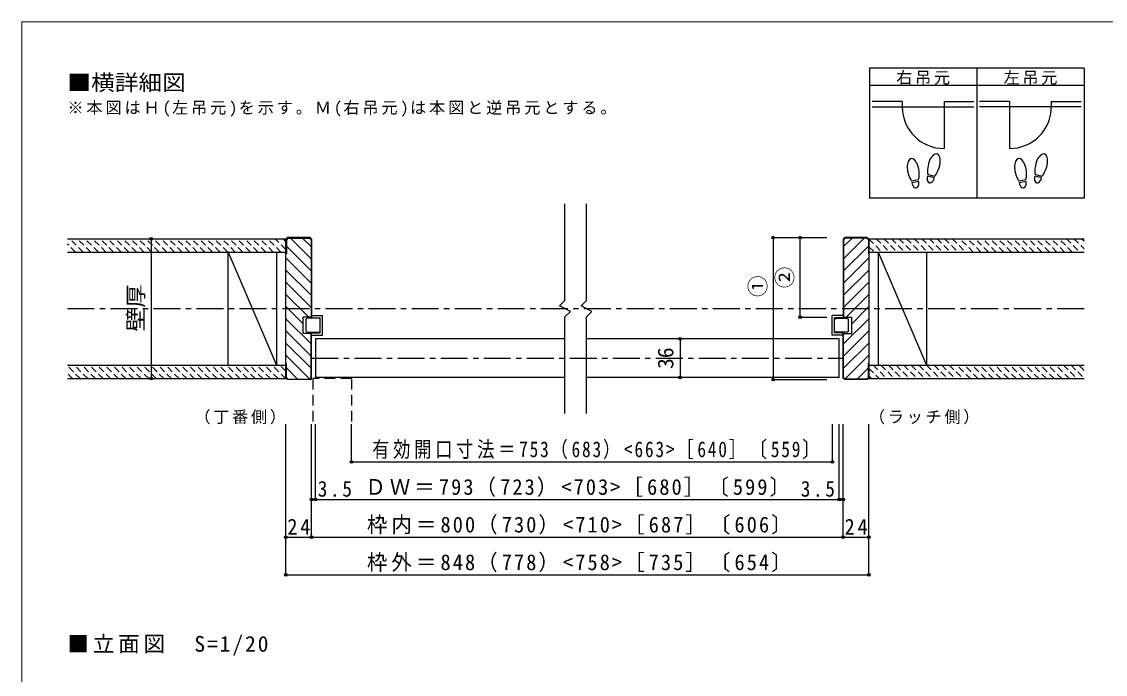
# Model space of a CAD drawing. Units: millimetres on the paper, with parts at other scales. Extents: x -197 to 198, y -138 to 137.
# Drawn here: x -197.2 to 4.3, y 15.7 to 137 of the extents above; entities that cross this region are included whole.
import ezdxf
from ezdxf.enums import TextEntityAlignment as Align

# ---------------------------------------------------------------- set-up
doc = ezdxf.new("R2010")
doc.units = ezdxf.units.MM
doc.header["$PDMODE"] = 32
doc.header["$PDSIZE"] = 0.5
for name, pattern in [('CHAIN1', [8, 5, -1, 1, -1]), ('DASHED1', [1.8, 1.2, -0.6]), ('DASHED2', [3, 2, -1])]:
    doc.linetypes.add(name, pattern=pattern)
for name, color, linetype in [('0-1_通り芯', 4, 'CHAIN1'), ('0-2_柱', 3, 'Continuous'), ('0-3_仕上げ', 2, 'Continuous'), ('0-4_枠', 3, 'Continuous'), ('0-6_扉', 6, 'Continuous'), ('0-8_吊元', 3, 'Continuous'), ('0-9_戸当り', 7, 'Continuous'), ('0-A_文字', 7, 'Continuous'), ('0-B_寸法', 7, 'Continuous'), ('0-C_ハッチ', 4, 'DASHED1')]:
    doc.layers.add(name, color=color, linetype=linetype)
doc.layers.add('F-0_補助線', color=7, linetype='Continuous', lineweight=18)
doc.styles.add('ＭＳ ゴシック', font='')
doc.styles.get('ＭＳ ゴシック').set_extended_font_data('MS Gothic')

msp = doc.modelspace()

# ---------------------------------------------------------------- linework, layer by layer
at = {"layer": '0-1_通り芯'}
for p, q in [((-188.667, 83.65), (0.331, 83.65)), ((-143.267, 74.45), (-44.469, 74.45))]:
    msp.add_line(p, q, dxfattribs=at)
at = {"layer": '0-2_柱'}
for p, q in [((-158.767, 73.15), (-158.767, 94.15)), ((-149.767, 94.15), (-149.767, 73.15)), ((-37.969, 94.15), (-37.969, 73.15)), ((-28.969, 94.15), (-28.969, 73.15))]:
    msp.add_line(p, q, dxfattribs=at)
at = {"layer": '0-2_柱', "color": 7}
for p, q in [((-158.767, 94.15), (-149.767, 73.15)), ((-37.969, 94.15), (-28.969, 73.15))]:
    msp.add_line(p, q, dxfattribs=at)
at = {"layer": '0-3_仕上げ'}
for p, q in [((-188.667, 96.65), (-148.067, 96.65)), ((-39.669, 96.65), (0.331, 96.65)), ((-39.669, 96.65), (-39.669, 96.55)), ((-188.667, 94.15), (-148.067, 94.15)), ((-39.669, 94.15), (0.331, 94.15)), ((-188.667, 73.15), (-148.067, 73.15)), ((-39.669, 73.15), (0.331, 73.15)), ((-39.669, 70.65), (-39.669, 70.75)), ((-39.669, 70.65), (0.331, 70.65))]:
    msp.add_line(p, q, dxfattribs=at)
msp.add_lwpolyline([(-188.667, 70.65), (-148.069, 70.65), (-148.067, 70.65), (-148.067, 70.75)], dxfattribs=at)
at = {"layer": '0-4_枠'}
for p, q in [((-148.067, 96.55), (-147.767, 96.85)), ((-147.667, 96.75), (-147.967, 96.45)), ((-143.567, 96.85), (-147.767, 96.85)), ((-147.667, 96.75), (-143.667, 96.75)), ((-143.367, 96.45), (-143.667, 96.75)), ((-143.267, 96.55), (-143.567, 96.85)), ((-44.169, 96.85), (-44.469, 96.55)), ((-44.369, 96.45), (-44.069, 96.75)), ((-39.969, 96.85), (-44.169, 96.85)), ((-40.069, 96.75), (-44.069, 96.75)), ((-40.069, 96.75), (-39.769, 96.45)), ((-39.669, 96.55), (-39.969, 96.85)), ((-148.067, 70.75), (-148.067, 96.65)), ((-143.367, 96.45), (-143.367, 82.05)), ((-143.267, 96.55), (-143.267, 82.05)), ((-44.469, 96.55), (-44.469, 82.05)), ((-44.369, 96.45), (-44.369, 82.05)), ((-39.769, 96.45), (-39.769, 93.85)), ((-39.669, 96.55), (-39.669, 70.75)), ((-39.769, 93.85), (-39.669, 93.85)), ((-144.867, 79.05), (-144.867, 82.05)), ((-143.267, 82.05), (-144.867, 82.05)), ((-44.469, 82.05), (-42.869, 82.05)), ((-42.869, 79.05), (-42.869, 82.05)), ((-143.267, 79.05), (-144.867, 79.05)), ((-143.367, 70.85), (-143.367, 79.05)), ((-143.267, 70.45), (-143.267, 79.05)), ((-44.469, 79.05), (-42.869, 79.05)), ((-44.469, 70.75), (-44.469, 79.05)), ((-44.369, 70.85), (-44.369, 79.05)), ((-147.967, 73.45), (-148.067, 73.45)), ((-147.967, 70.85), (-147.967, 73.45)), ((-147.767, 70.45), (-148.067, 70.75)), ((-147.667, 70.55), (-147.967, 70.85)), ((-147.667, 70.55), (-143.667, 70.55)), ((-143.667, 70.55), (-143.367, 70.85)), ((-143.267, 70.75), (-143.567, 70.45)), ((-44.169, 70.45), (-44.469, 70.75)), ((-44.069, 70.55), (-44.369, 70.85)), ((-40.069, 70.55), (-44.069, 70.55)), ((-40.069, 70.55), (-39.769, 70.85)), ((-39.669, 70.75), (-39.969, 70.45)), ((-143.267, 70.45), (-147.767, 70.45)), ((-39.969, 70.45), (-44.169, 70.45))]:
    msp.add_line(p, q, dxfattribs=at)
for points in [[(-147.967, 96.45), (-147.967, 93.85), (-148.067, 93.85)], [(-39.769, 70.85), (-39.769, 73.45), (-39.669, 73.45)]]:
    msp.add_lwpolyline(points, dxfattribs=at)
at = {"layer": '0-6_扉', "color": 2}
for p, q in [((-96.168, 85.15), (-96.168, 103.15)), ((-92.168, 85.15), (-92.168, 103.15)), ((-96.168, 64.15), (-96.168, 82.15)), ((-92.168, 64.15), (-92.168, 82.15))]:
    msp.add_line(p, q, dxfattribs=at)
at = {"layer": '0-6_扉'}
for p, q in [((-142.567, 78.05), (-142.567, 70.85)), ((-96.168, 78.05), (-142.567, 78.05)), ((-45.169, 78.05), (-92.168, 78.05)), ((-45.169, 70.85), (-45.169, 78.05)), ((-96.168, 70.85), (-142.567, 70.85)), ((-45.169, 70.85), (-92.168, 70.85))]:
    msp.add_line(p, q, dxfattribs=at)
at = {"layer": '0-6_扉', "linetype": 'DASHED2'}
for p, q in [((-135.867, 70.65), (-143.067, 70.65)), ((-143.067, 70.65), (-143.067, 62.15)), ((-135.867, 70.65), (-135.867, 62.15))]:
    msp.add_line(p, q, dxfattribs=at)
at = {"layer": '0-6_扉', "color": 2}
for points in [[(-96.168, 82.15), (-95.168, 83.15), (-97.168, 84.15), (-96.168, 85.15)], [(-92.168, 82.15), (-91.168, 83.15), (-93.168, 84.15), (-92.168, 85.15)]]:
    msp.add_lwpolyline(points, dxfattribs=at)
at = {"layer": '0-8_吊元', "color": 2}
for p, q in [((-33.479, 122.129), (-39.044, 122.129)), ((-39.044, 121.184), (-20.144, 121.184)), ((-33.479, 122.129), (-33.479, 121.184)), ((-25.709, 122.129), (-25.709, 113.414)), ((-25.709, 122.129), (-20.144, 122.129)), ((-13.529, 122.129), (-19.094, 122.129)), ((-0.194, 121.184), (-19.094, 121.184)), ((-13.529, 122.129), (-13.529, 113.414)), ((-5.759, 122.129), (-5.759, 121.184)), ((-5.759, 122.129), (-0.194, 122.129))]:
    msp.add_line(p, q, dxfattribs=at)
at = {"layer": '0-8_吊元'}
for p, q in [((-30.447, 107.59), (-31.744, 107.361)), ((-30.392, 107.28), (-31.689, 107.051)), ((-27.527, 107.939), (-28.799, 108.28)), ((-27.445, 108.244), (-28.717, 108.584)), ((-10.497, 107.59), (-11.794, 107.361)), ((-10.442, 107.28), (-11.739, 107.051)), ((-7.577, 107.939), (-8.849, 108.28)), ((-7.495, 108.244), (-8.767, 108.584))]:
    msp.add_line(p, q, dxfattribs=at)
at = {"layer": '0-8_吊元', "color": 2}
for centre, start, end in [((-25.709, 121.184), 180, 270), ((-13.529, 121.184), 270, 0)]:
    msp.add_arc(centre, 7.77, start, end, dxfattribs=at)
at = {"layer": '0-8_吊元'}
for centre, major_axis, ratio, start_param, end_param in [((-31.446, 109.465), (-0.367, 2.08), 0.5, 4.3405914, 8.2257792), ((-27.558, 110.365), (0.547, 2.04), 0.5, 4.3405914, 8.2257792), ((-11.496, 109.465), (-0.367, 2.08), 0.5, 4.3405914, 8.2257792), ((-7.608, 110.365), (0.547, 2.04), 0.5, 4.3405914, 8.2257792), ((-31.435, 109.405), (-0.444, 2.52), 0.4, 3.8403085, 4.432552), ((-27.574, 110.307), (0.662, 2.472), 0.4, 1.8506333, 2.4428768), ((-27.574, 110.307), (0.662, 2.472), 0.4, 3.8403085, 4.432552), ((-11.485, 109.405), (-0.444, 2.52), 0.4, 3.8403085, 4.432552), ((-7.624, 110.307), (0.662, 2.472), 0.4, 1.8506333, 2.4428768), ((-7.624, 110.307), (0.662, 2.472), 0.4, 3.8403085, 4.432552), ((-31.435, 109.405), (-0.444, 2.52), 0.4, 1.8506333, 2.4428768), ((-31.041, 107.165), (-0.191, 1.081), 0.6, 1.5707963, 4.712389), ((-28.163, 108.11), (0.284, 1.06), 0.6, 1.5707963, 4.712389), ((-11.485, 109.405), (-0.444, 2.52), 0.4, 1.8506333, 2.4428768), ((-11.091, 107.165), (-0.191, 1.081), 0.6, 1.5707963, 4.712389), ((-8.213, 108.11), (0.284, 1.06), 0.6, 1.5707963, 4.712389)]:
    msp.add_ellipse(centre, major_axis=major_axis, ratio=ratio, start_param=start_param, end_param=end_param, dxfattribs=at)
at = {"layer": '0-9_戸当り', "color": 4}
for p, q in [((-52.469, 82.05), (-52.469, 96.85)), ((-52.469, 96.85), (-47.469, 96.85)), ((-173.112, 96.65), (-173.112, 70.65)), ((-52.469, 82.05), (-47.469, 82.05))]:
    msp.add_line(p, q, dxfattribs=at)
at = {"layer": '0-9_戸当り'}
for p, q in [((-144.267, 81.65), (-144.067, 81.85)), ((-144.267, 79.45), (-144.267, 81.65)), ((-141.867, 81.85), (-144.067, 81.85)), ((-143.267, 82.35), (-143.267, 81.95)), ((-143.267, 82.35), (-141.267, 82.35)), ((-143.267, 81.95), (-141.667, 81.95)), ((-141.867, 81.85), (-141.667, 81.65)), ((-141.667, 79.15), (-141.667, 81.95)), ((-141.667, 79.45), (-141.667, 81.65)), ((-141.267, 78.75), (-141.267, 82.35)), ((-46.469, 78.75), (-46.469, 82.35)), ((-44.469, 82.35), (-46.469, 82.35)), ((-46.069, 79.15), (-46.069, 81.95)), ((-44.469, 81.95), (-46.069, 81.95)), ((-45.869, 81.85), (-46.069, 81.65)), ((-46.069, 79.45), (-46.069, 81.65)), ((-45.869, 81.85), (-43.669, 81.85)), ((-44.469, 82.35), (-44.469, 81.95)), ((-43.469, 81.65), (-43.669, 81.85)), ((-43.469, 79.45), (-43.469, 81.65)), ((-144.067, 79.25), (-144.267, 79.45)), ((-144.067, 79.25), (-141.867, 79.25)), ((-143.267, 78.75), (-141.267, 78.75)), ((-141.667, 79.45), (-141.867, 79.25)), ((-44.469, 78.75), (-46.469, 78.75)), ((-46.069, 79.45), (-45.869, 79.25)), ((-43.669, 79.25), (-45.869, 79.25)), ((-43.669, 79.25), (-43.469, 79.45))]:
    msp.add_line(p, q, dxfattribs=at)
for points in [[(-143.267, 78.75), (-143.267, 79.15), (-141.667, 79.15)], [(-44.469, 78.75), (-44.469, 79.15), (-46.069, 79.15)]]:
    msp.add_lwpolyline(points, dxfattribs=at)
for p in [(-173.112, 96.65), (-52.469, 96.85), (-52.469, 82.05), (-173.112, 70.65)]:
    msp.add_point(p, dxfattribs=at)
at = {"layer": '0-A_文字', "color": 3}
for p, q in [((0.331, 128.333), (-39.569, 128.333)), ((-39.569, 128.333), (-39.569, 104.183)), ((-19.619, 128.333), (-19.619, 104.183)), ((0.331, 128.333), (0.331, 104.183)), ((-39.569, 125.183), (0.331, 125.183)), ((0.331, 104.183), (-39.569, 104.183))]:
    msp.add_line(p, q, dxfattribs=at)
at = {"layer": '0-B_寸法', "color": 4}
for p, q in [((-57.469, 96.85), (-52.469, 96.85)), ((-57.469, 96.85), (-57.469, 70.45)), ((-74.754, 78.05), (-74.754, 70.85)), ((-57.469, 70.45), (-47.469, 70.45)), ((-148.067, 41.15), (-148.067, 62.15)), ((-143.267, 48.15), (-143.267, 62.15)), ((-143.267, 41.15), (-143.267, 62.15)), ((-142.567, 48.15), (-142.567, 62.15)), ((-135.867, 55.15), (-135.867, 62.15)), ((-45.169, 48.15), (-45.169, 62.15)), ((-44.469, 48.15), (-44.469, 62.15)), ((-44.469, 41.15), (-44.469, 62.15)), ((-39.669, 41.15), (-39.669, 62.15)), ((-143.267, 48.15), (-142.567, 48.15)), ((-142.567, 48.15), (-45.169, 48.15)), ((-45.169, 48.15), (-44.469, 48.15)), ((-148.067, 41.15), (-143.267, 41.15)), ((-148.067, 34.15), (-148.067, 41.15)), ((-143.267, 41.15), (-44.469, 41.15)), ((-44.469, 41.15), (-39.669, 41.15)), ((-39.669, 34.15), (-39.669, 41.15)), ((-148.067, 34.15), (-39.669, 34.15))]:
    msp.add_line(p, q, dxfattribs=at)
msp.add_lwpolyline([(-135.867, 55.15), (-46.467, 55.15), (-46.467, 62.15)], dxfattribs=at)
at = {"layer": '0-B_寸法'}
for p in [(-57.469, 96.85), (-74.754, 78.05), (-74.754, 70.85), (-57.469, 70.45), (-135.867, 55.15), (-46.467, 55.15), (-143.267, 48.15), (-142.567, 48.15), (-45.169, 48.15), (-44.469, 48.15), (-148.067, 41.15), (-143.267, 41.15), (-44.469, 41.15), (-39.669, 41.15), (-148.067, 34.15), (-39.669, 34.15)]:
    msp.add_point(p, dxfattribs=at)
at = {"layer": '0-C_ハッチ', "linetype": 'Continuous'}
for p, q in [((-147.196, 96.75), (-143.367, 92.921)), ((-144.933, 96.75), (-143.367, 95.183)), ((-40.54, 96.75), (-44.369, 92.921)), ((-42.803, 96.75), (-44.369, 95.183)), ((-147.967, 95.258), (-143.367, 90.658)), ((-39.769, 95.258), (-44.369, 90.658)), ((-148.067, 93.095), (-143.367, 88.395)), ((-39.669, 93.095), (-44.369, 88.395)), ((-148.067, 90.832), (-143.367, 86.132)), ((-39.669, 90.832), (-44.369, 86.132)), ((-148.067, 88.57), (-143.367, 83.87)), ((-39.669, 88.57), (-44.369, 83.87)), ((-148.067, 86.307), (-143.81, 82.05)), ((-39.669, 86.307), (-43.926, 82.05)), ((-148.067, 84.044), (-144.867, 80.844)), ((-39.669, 84.044), (-42.869, 80.844)), ((-148.067, 81.781), (-143.367, 77.081)), ((-39.669, 81.781), (-44.369, 77.081)), ((-148.067, 79.519), (-143.367, 74.819)), ((-39.669, 79.519), (-44.369, 74.819)), ((-148.067, 77.256), (-143.367, 72.556)), ((-39.669, 77.256), (-44.369, 72.556)), ((-148.067, 74.993), (-143.645, 70.572)), ((-39.669, 74.993), (-44.091, 70.572)), ((-147.967, 72.63), (-145.886, 70.55)), ((-39.669, 72.73), (-41.85, 70.55))]:
    msp.add_line(p, q, dxfattribs=at)
at = {"layer": '0-C_ハッチ'}
for p, q in [((-187.159, 94.15), (-188.667, 95.658)), ((-185.744, 94.15), (-188.244, 96.65)), ((-184.33, 94.15), (-186.83, 96.65)), ((-182.916, 94.15), (-185.416, 96.65)), ((-181.502, 94.15), (-184.002, 96.65)), ((-180.088, 94.15), (-182.588, 96.65)), ((-178.673, 94.15), (-181.173, 96.65)), ((-177.259, 94.15), (-179.759, 96.65)), ((-175.845, 94.15), (-178.345, 96.65)), ((-174.431, 94.15), (-176.931, 96.65)), ((-173.017, 94.15), (-175.517, 96.65)), ((-171.602, 94.15), (-174.102, 96.65)), ((-170.188, 94.15), (-172.688, 96.65)), ((-168.774, 94.15), (-171.274, 96.65)), ((-167.36, 94.15), (-169.86, 96.65)), ((-165.945, 94.15), (-168.445, 96.65)), ((-164.531, 94.15), (-166.7, 96.318)), ((-163.117, 94.15), (-165.617, 96.65)), ((-161.703, 94.15), (-164.203, 96.65)), ((-160.289, 94.15), (-162.789, 96.65)), ((-158.874, 94.15), (-161.374, 96.65)), ((-157.46, 94.15), (-159.96, 96.65)), ((-156.046, 94.15), (-158.546, 96.65)), ((-154.632, 94.15), (-157.132, 96.65)), ((-153.218, 94.15), (-155.718, 96.65)), ((-151.803, 94.15), (-154.303, 96.65)), ((-150.389, 94.15), (-152.889, 96.65)), ((-148.975, 94.15), (-151.475, 96.65)), ((-148.067, 94.656), (-150.061, 96.65)), ((-148.067, 96.07), (-148.646, 96.65)), ((-39.669, 96.586), (-37.234, 94.15)), ((-39.669, 95.171), (-38.648, 94.15)), ((-38.32, 96.65), (-35.82, 94.15)), ((-36.905, 96.65), (-34.405, 94.15)), ((-35.491, 96.65), (-32.991, 94.15)), ((-34.077, 96.65), (-31.577, 94.15)), ((-32.663, 96.65), (-30.163, 94.15)), ((-31.248, 96.65), (-28.748, 94.15)), ((-29.834, 96.65), (-27.334, 94.15)), ((-28.42, 96.65), (-25.92, 94.15)), ((-27.006, 96.65), (-24.506, 94.15)), ((-25.592, 96.65), (-23.092, 94.15)), ((-24.177, 96.65), (-21.677, 94.15)), ((-20.263, 94.15), (-22.763, 96.65)), ((-18.849, 94.15), (-21.349, 96.65)), ((-17.435, 94.15), (-19.935, 96.65)), ((-16.021, 94.15), (-18.521, 96.65)), ((-14.606, 94.15), (-17.106, 96.65)), ((-13.192, 94.15), (-15.692, 96.65)), ((-11.778, 94.15), (-14.278, 96.65)), ((-10.364, 94.15), (-12.864, 96.65)), ((-8.949, 94.15), (-11.449, 96.65)), ((-7.535, 94.15), (-10.035, 96.65)), ((-6.121, 94.15), (-8.621, 96.65)), ((-4.707, 94.15), (-7.207, 96.65)), ((-3.293, 94.15), (-5.793, 96.65)), ((-1.878, 94.15), (-4.378, 96.65)), ((-2.964, 96.65), (-0.464, 94.15)), ((-1.55, 96.65), (0.331, 94.769)), ((0.331, 96.184), (-0.136, 96.65)), ((-186.286, 70.65), (-188.667, 73.031)), ((-184.872, 70.65), (-187.372, 73.15)), ((-183.458, 70.65), (-185.958, 73.15)), ((-182.043, 70.65), (-184.543, 73.15)), ((-180.629, 70.65), (-183.129, 73.15)), ((-179.215, 70.65), (-181.715, 73.15)), ((-177.801, 70.65), (-180.301, 73.15)), ((-176.387, 70.65), (-178.887, 73.15)), ((-174.972, 70.65), (-177.472, 73.15)), ((-173.558, 70.65), (-176.058, 73.15)), ((-172.144, 70.65), (-174.644, 73.15)), ((-170.73, 70.65), (-173.23, 73.15)), ((-169.316, 70.65), (-171.816, 73.15)), ((-167.901, 70.65), (-170.401, 73.15)), ((-166.487, 70.65), (-168.987, 73.15)), ((-165.073, 70.65), (-167.573, 73.15)), ((-163.659, 70.65), (-166.159, 73.15)), ((-162.244, 70.65), (-164.744, 73.15)), ((-160.83, 70.65), (-163.33, 73.15)), ((-159.416, 70.65), (-161.916, 73.15)), ((-158.002, 70.65), (-160.502, 73.15)), ((-156.588, 70.65), (-159.088, 73.15)), ((-155.173, 70.65), (-157.673, 73.15)), ((-153.759, 70.65), (-156.259, 73.15)), ((-152.345, 70.65), (-154.845, 73.15)), ((-150.931, 70.65), (-153.431, 73.15)), ((-149.517, 70.65), (-152.017, 73.15)), ((-148.102, 70.65), (-150.602, 73.15)), ((-148.067, 72.029), (-149.188, 73.15)), ((-39.669, 72.544), (-37.775, 70.65)), ((-38.861, 73.15), (-36.361, 70.65)), ((-37.447, 73.15), (-34.947, 70.65)), ((-36.033, 73.15), (-33.533, 70.65)), ((-34.618, 73.15), (-32.118, 70.65)), ((-33.204, 73.15), (-30.704, 70.65)), ((-31.79, 73.15), (-29.29, 70.65)), ((-30.376, 73.15), (-27.876, 70.65)), ((-28.962, 73.15), (-26.462, 70.65)), ((-27.547, 73.15), (-25.047, 70.65)), ((-26.133, 73.15), (-23.633, 70.65)), ((-24.719, 73.15), (-22.219, 70.65)), ((-20.805, 70.65), (-23.305, 73.15)), ((-19.391, 70.65), (-21.891, 73.15)), ((-17.976, 70.65), (-20.476, 73.15)), ((-16.562, 70.65), (-19.062, 73.15)), ((-15.148, 70.65), (-17.648, 73.15)), ((-13.734, 70.65), (-16.234, 73.15)), ((-12.32, 70.65), (-14.82, 73.15)), ((-10.905, 70.65), (-13.405, 73.15)), ((-9.491, 70.65), (-11.991, 73.15)), ((-8.077, 70.65), (-10.577, 73.15)), ((-6.663, 70.65), (-9.163, 73.15)), ((-5.248, 70.65), (-7.748, 73.15)), ((-3.834, 70.65), (-6.334, 73.15)), ((-2.42, 70.65), (-4.92, 73.15)), ((-3.506, 73.15), (-1.006, 70.65)), ((-2.092, 73.15), (0.331, 70.728)), ((0.331, 72.142), (-0.677, 73.15)), ((-187.7, 70.65), (-188.667, 71.616)), ((-39.669, 71.13), (-39.19, 70.65))]:
    msp.add_line(p, q, dxfattribs=at)
at = {"layer": 'F-0_補助線', "color": 3}
msp.add_lwpolyline([(-197.169, 137), (197.831, 137), (197.831, -138), (-197.169, -138)], close=True, dxfattribs=at)

# ---------------------------------------------------------------- texts
at = {"layer": '0-9_戸当り', "style": 'ＭＳ ゴシック'}
msp.add_text('②', height=2.933, rotation=90, dxfattribs=at).set_placement((-52.969, 87.45), align=Align.BOTTOM_LEFT)
at = {"layer": '0-9_戸当り', "style": 'ＭＳ ゴシック', "width": 1.1}
msp.add_text('壁厚', height=2.933, rotation=90, dxfattribs=at).set_placement((-173.612, 79.4), align=Align.BOTTOM_LEFT)
at = {"layer": '0-A_文字', "style": 'ＭＳ ゴシック', "width": 1.1}
msp.add_text('■横詳細図', height=2.933, dxfattribs=at).set_placement((-188.667, 123.333), align=Align.BOTTOM_LEFT)
at = {"layer": '0-A_文字', "attachment_point": 7, "style": 'ＭＳ ゴシック'}
for s, insert, char_height in [('\\T1.17;右吊元', (-34.594, 125.258), 2.199), ('\\T1.17;左吊元', (-14.644, 125.258), 2.199), ('\\T1.18;※本図はＨ(左吊元)を示す。Ｍ(右吊元)は本図と逆吊元とする。', (-188.667, 119.333), 2.199), ('\\T1.17;（丁番側）', (-165.067, 62.15), 2.199), ('\\T1.17;（ラッチ側）', (-39.669, 62.15), 2.199), ('\\T1.18;■立面図\u3000S=1/20', (-188.667, 19.15), 2.933)]:
    msp.add_mtext(s, dxfattribs=dict(at, insert=insert, char_height=char_height))
at = {"layer": '0-B_寸法', "style": 'ＭＳ ゴシック'}
for s, p in [('①', (-57.969, 85.811)), ('36', (-75.134, 72.45))]:
    msp.add_text(s, height=2.933, rotation=90, dxfattribs=at).set_placement(p, align=Align.BOTTOM_LEFT)
at = {"layer": '0-B_寸法', "char_height": 2.933, "attachment_point": 7, "style": 'ＭＳ ゴシック'}
for s, insert in [('\\T1.22;\\W0.8;有効開口寸法＝753（683）<663>［640］〔559〕', (-132.018, 55.65)), ('\\T1.2;\\W0.95;ＤＷ＝793（723）<703>［680］〔599〕', (-133.293, 48.65)), ('\\T1.27;\\W0.9;3.5', (-142.128, 48.65)), ('\\T1.27;\\W0.9;3.5', (-52.339, 48.65)), ('\\T1.27;\\W0.95;24', (-147.792, 41.65)), ('\\T1.2;\\W0.95;枠内＝800（730）<710>［687］〔606〕', (-132.993, 41.65)), ('\\T1.27;\\W0.95;24', (-44.194, 41.65)), ('\\T1.2;\\W0.95;枠外＝848（778）<758>［735］〔654〕', (-132.993, 34.65))]:
    msp.add_mtext(s, dxfattribs=dict(at, insert=insert))

doc.saveas('drawing.dxf')
